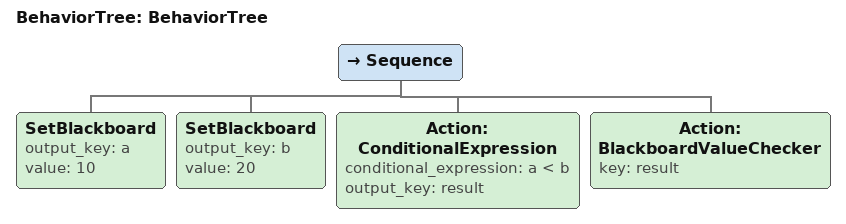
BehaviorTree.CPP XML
<?xml version="1.0"?>
<root main_tree_to_execute="BehaviorTree">
    <BehaviorTree ID="BehaviorTree">
        <Sequence>
            <SetBlackboard output_key="a" value="10"/>
            <SetBlackboard output_key="b" value="20"/>
            <Action ID="ConditionalExpression" conditional_expression="a &lt; b" output_key="result"/>
            <Action ID="BlackboardValueChecker" key="result"/>
        </Sequence>
    </BehaviorTree>
</root>
